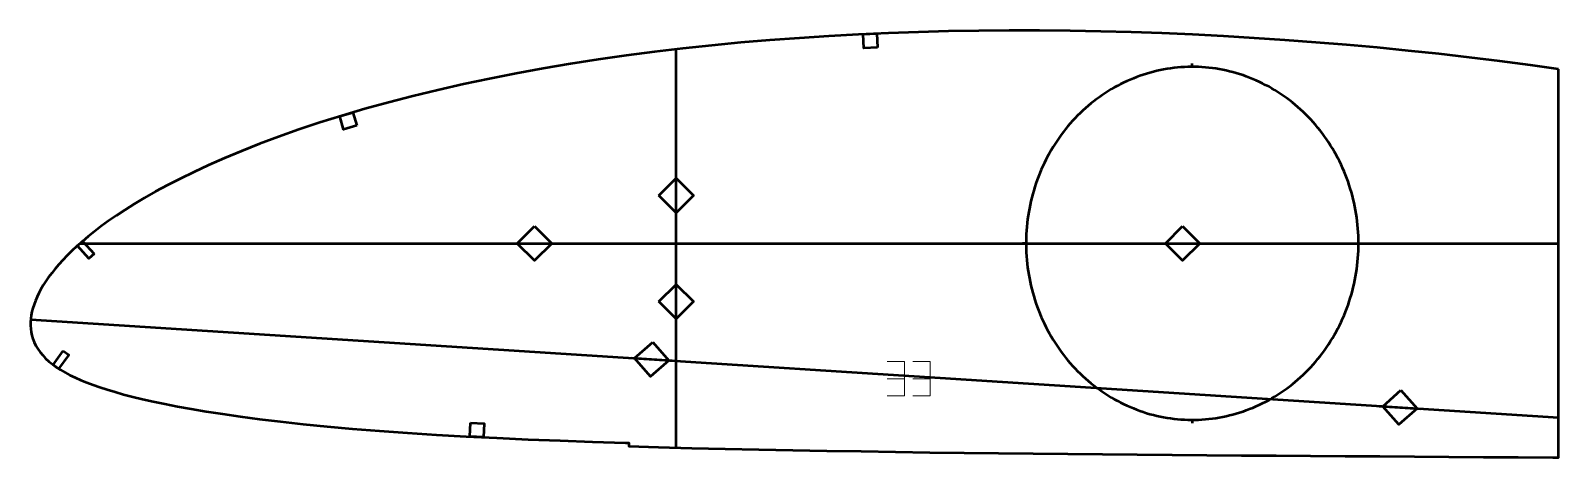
# Model space of a CAD drawing. Header units: metres. Extents: x 9 to 453, y 138 to 262.
import ezdxf

# ---------------------------------------------------------------- set-up
doc = ezdxf.new("R2010")
doc.units = ezdxf.units.M
doc.layers.add('Layer', color=1, linetype='Continuous', lineweight=50)
doc.layers.add('NumLabel', color=1, linetype='Continuous', lineweight=15)

msp = doc.modelspace()

# ---------------------------------------------------------------- linework, layer by layer
at = {"layer": 'Layer', "color": 7}
for p, q in [((196.93, 140.65), (196.93, 256.35)), ((196.93, 207.9), (196.93, 219.9)), ((23.72, 200), (453.33, 200)), ((149.77, 200), (161.77, 200)), ((338.1, 200), (350.1, 200)), ((196.93, 177.09), (196.93, 189.09)), ((9.39, 177.92), (453.33, 149.37)), ((183.84, 166.7), (195.81, 165.93)), ((401.27, 152.72), (413.24, 151.95))]:
    msp.add_line(p, q, dxfattribs=at)
at = {"layer": 'Layer'}
for p, q in [((346.93, 251.25), (346.93, 252.25)), ((298.63, 200), (297.63, 200)), ((395.23, 200), (396.23, 200)), ((346.93, 148.75), (346.93, 147.75))]:
    msp.add_line(p, q, dxfattribs=at)
for points in [[(453.33, 250.63), (445.2, 251.76), (436.33, 252.92), (427.43, 254), (418.53, 255.02), (409.61, 255.96), (400.68, 256.84), (391.75, 257.64), (382.8, 258.38), (373.86, 259.05), (364.91, 259.64), (355.97, 260.17), (347.03, 260.62), (338.11, 261), (329.19, 261.31), (320.3, 261.54), (311.41, 261.7), (302.55, 261.79), (293.71, 261.8), (284.9, 261.73), (276.11, 261.58), (267.36, 261.36), (258.64, 261.05), (249.96, 260.66), (241.32, 260.19), (232.73, 259.64), (224.18, 259.01), (215.7, 258.29), (207.27, 257.48), (198.9, 256.58), (190.61, 255.6), (182.39, 254.53), (174.25, 253.36), (166.21, 252.11), (158.26, 250.77), (150.41, 249.33), (142.69, 247.82), (135.1, 246.22), (127.67, 244.53), (120.4, 242.77), (113.31, 240.93), (106.44, 239.04), (99.79, 237.08), (93.39, 235.07), (87.25, 233.03), (81.4, 230.96), (75.85, 228.89), (70.61, 226.81), (65.68, 224.75), (61.07, 222.72), (56.77, 220.72), (52.78, 218.77), (49.08, 216.87), (45.65, 215.01), (42.48, 213.21), (39.55, 211.47), (36.84, 209.78), (34.33, 208.13), (32.02, 206.54), (29.88, 204.99), (27.89, 203.48), (26.06, 202.01), (24.37, 200.58), (22.8, 199.17), (21.35, 197.79), (19.99, 196.44), (18.73, 195.12), (17.56, 193.83), (16.47, 192.59), (15.46, 191.38), (14.55, 190.19), (13.73, 189.02), (12.99, 187.87), (12.33, 186.72), (11.74, 185.57), (11.21, 184.44), (10.75, 183.34), (10.35, 182.25), (10.01, 181.19), (9.74, 180.16), (9.54, 179.14), (9.41, 178.13), (9.33, 177.07), (9.32, 176.16), (9.37, 175.17), (9.49, 174.17), (9.69, 173.19), (9.97, 172.22), (10.36, 171.25), (10.84, 170.28), (11.43, 169.33), (12.1, 168.39), (12.86, 167.48), (13.71, 166.58), (14.65, 165.72), (15.68, 164.88), (16.81, 164.06), (18.04, 163.27), (19.36, 162.5), (20.77, 161.74), (22.28, 161), (23.9, 160.28), (25.63, 159.57), (27.48, 158.88), (29.47, 158.19), (31.6, 157.51), (33.89, 156.83), (36.35, 156.14), (39, 155.46), (41.87, 154.76), (44.97, 154.06), (48.34, 153.36), (52.01, 152.64), (56, 151.91), (60.36, 151.18), (65.11, 150.44), (70.28, 149.7), (75.9, 148.96), (81.98, 148.23), (88.52, 147.52), (95.51, 146.83), (102.92, 146.16), (110.71, 145.54), (118.84, 144.96), (127.27, 144.42), (135.95, 143.93), (144.86, 143.48), (153.95, 143.07), (163.22, 142.71), (172.65, 142.39), (182.21, 142.08), (183.22, 142.05), (183.19, 141.05), (191.82, 140.79), (201.49, 140.52), (211.19, 140.29), (220.96, 140.1), (230.83, 139.93), (240.76, 139.77), (250.72, 139.6), (260.69, 139.44), (270.65, 139.28), (280.6, 139.16), (290.6, 139.06), (300.64, 138.96), (310.73, 138.87), (320.83, 138.78), (330.94, 138.68), (341.05, 138.59), (351.14, 138.5), (361.2, 138.42), (371.25, 138.35), (381.31, 138.29), (391.35, 138.23), (401.4, 138.15), (411.45, 138.07), (421.5, 138), (431.55, 137.94), (441.62, 137.89), (451.67, 137.83), (453.33, 137.82), (453.33, 250.63)], [(255.45, 256.9), (251.45, 256.73), (251.27, 260.72), (255.27, 260.9), (255.45, 256.9)], [(395.23, 200), (395.22, 201.08), (395.19, 202.15), (395.13, 203.23), (395.06, 204.3), (394.96, 205.38), (394.85, 206.45), (394.71, 207.51), (394.55, 208.58), (394.37, 209.64), (394.17, 210.69), (393.95, 211.74), (393.7, 212.79), (393.44, 213.83), (393.16, 214.86), (392.85, 215.89), (392.53, 216.91), (392.18, 217.92), (391.82, 218.93), (391.43, 219.92), (391.03, 220.91), (390.6, 221.89), (390.16, 222.86), (389.7, 223.82), (389.22, 224.77), (388.72, 225.7), (388.2, 226.63), (387.66, 227.55), (387.11, 228.45), (386.54, 229.34), (385.95, 230.21), (385.34, 231.08), (384.72, 231.93), (384.07, 232.76), (383.42, 233.58), (382.74, 234.39), (382.06, 235.18), (381.35, 235.96), (380.63, 236.71), (379.9, 237.46), (379.15, 238.19), (378.38, 238.9), (377.61, 239.59), (376.82, 240.26), (376.01, 240.92), (375.2, 241.56), (374.37, 242.18), (373.53, 242.78), (372.67, 243.37), (371.81, 243.93), (370.93, 244.48), (370.05, 245), (369.15, 245.51), (368.24, 245.99), (367.33, 246.46), (366.4, 246.9), (365.47, 247.33), (364.53, 247.73), (363.58, 248.11), (362.62, 248.47), (361.66, 248.81), (360.69, 249.13), (359.72, 249.43), (358.73, 249.7), (357.75, 249.95), (356.76, 250.18), (355.76, 250.39), (354.76, 250.58), (353.76, 250.74), (352.75, 250.88), (351.74, 251), (350.73, 251.09), (349.72, 251.17), (348.7, 251.22), (347.69, 251.25), (346.67, 251.25), (345.66, 251.24), (344.65, 251.2), (343.63, 251.13), (342.62, 251.05), (341.61, 250.94), (340.6, 250.81), (339.6, 250.66), (338.6, 250.49), (337.6, 250.29), (336.61, 250.07), (335.62, 249.83), (334.63, 249.57), (333.65, 249.28), (332.68, 248.97), (331.71, 248.64), (330.75, 248.29), (329.8, 247.92), (328.86, 247.53), (327.92, 247.12), (326.99, 246.68), (326.07, 246.23), (325.16, 245.75), (324.26, 245.26), (323.37, 244.74), (322.49, 244.21), (321.62, 243.65), (320.76, 243.08), (319.91, 242.48), (319.07, 241.87), (318.25, 241.24), (317.44, 240.59), (316.64, 239.93), (315.86, 239.24), (315.09, 238.54), (314.33, 237.82), (313.59, 237.09), (312.86, 236.34), (312.15, 235.57), (311.46, 234.79), (310.77, 233.99), (310.11, 233.17), (309.46, 232.35), (308.83, 231.5), (308.21, 230.65), (307.61, 229.78), (307.03, 228.89), (306.47, 228), (305.92, 227.09), (305.4, 226.17), (304.89, 225.24), (304.4, 224.29), (303.93, 223.34), (303.47, 222.38), (303.04, 221.4), (302.63, 220.42), (302.23, 219.43), (301.86, 218.43), (301.5, 217.42), (301.17, 216.4), (300.85, 215.38), (300.56, 214.35), (300.28, 213.31), (300.03, 212.27), (299.8, 211.22), (299.59, 210.16), (299.4, 209.11), (299.23, 208.04), (299.08, 206.98), (298.95, 205.91), (298.84, 204.84), (298.76, 203.77), (298.69, 202.69), (298.65, 201.62), (298.63, 200.54), (298.63, 199.46), (298.65, 198.38), (298.69, 197.31), (298.76, 196.23), (298.84, 195.16), (298.95, 194.09), (299.08, 193.02), (299.23, 191.96), (299.4, 190.89), (299.59, 189.84), (299.8, 188.78), (300.03, 187.73), (300.28, 186.69), (300.56, 185.65), (300.85, 184.62), (301.17, 183.6), (301.5, 182.58), (301.86, 181.57), (302.23, 180.57), (302.63, 179.58), (303.04, 178.6), (303.47, 177.62), (303.93, 176.66), (304.4, 175.71), (304.89, 174.76), (305.4, 173.83), (305.92, 172.91), (306.47, 172), (307.03, 171.11), (307.61, 170.22), (308.21, 169.35), (308.83, 168.5), (309.46, 167.65), (310.11, 166.83), (310.77, 166.01), (311.46, 165.21), (312.15, 164.43), (312.86, 163.66), (313.59, 162.91), (314.33, 162.18), (315.09, 161.46), (315.86, 160.76), (316.64, 160.07), (317.44, 159.41), (318.25, 158.76), (319.07, 158.13), (319.91, 157.52), (320.76, 156.92), (321.62, 156.35), (322.49, 155.79), (323.37, 155.26), (324.26, 154.74), (325.16, 154.25), (326.07, 153.77), (326.99, 153.32), (327.92, 152.88), (328.86, 152.47), (329.8, 152.08), (330.75, 151.71), (331.71, 151.36), (332.68, 151.03), (333.65, 150.72), (334.63, 150.43), (335.62, 150.17), (336.61, 149.93), (337.6, 149.71), (338.6, 149.51), (339.6, 149.34), (340.6, 149.19), (341.61, 149.06), (342.62, 148.95), (343.63, 148.87), (344.65, 148.8), (345.66, 148.76), (346.67, 148.75), (347.69, 148.75), (348.7, 148.78), (349.72, 148.83), (350.73, 148.91), (351.74, 149), (352.75, 149.12), (353.76, 149.26), (354.76, 149.42), (355.76, 149.61), (356.76, 149.82), (357.75, 150.05), (358.73, 150.3), (359.72, 150.57), (360.69, 150.87), (361.66, 151.19), (362.62, 151.53), (363.58, 151.89), (364.53, 152.27), (365.47, 152.67), (366.4, 153.1), (367.33, 153.54), (368.24, 154.01), (369.15, 154.49), (370.05, 155), (370.93, 155.52), (371.81, 156.07), (372.67, 156.63), (373.53, 157.22), (374.37, 157.82), (375.2, 158.44), (376.01, 159.08), (376.82, 159.74), (377.61, 160.41), (378.38, 161.1), (379.15, 161.81), (379.9, 162.54), (380.63, 163.29), (381.35, 164.04), (382.06, 164.82), (382.74, 165.61), (383.42, 166.42), (384.07, 167.24), (384.72, 168.07), (385.34, 168.92), (385.95, 169.79), (386.54, 170.66), (387.11, 171.55), (387.66, 172.45), (388.2, 173.37), (388.72, 174.3), (389.22, 175.23), (389.7, 176.18), (390.16, 177.14), (390.6, 178.11), (391.03, 179.09), (391.43, 180.08), (391.82, 181.07), (392.18, 182.08), (392.53, 183.09), (392.85, 184.11), (393.16, 185.14), (393.44, 186.17), (393.7, 187.21), (393.95, 188.26), (394.17, 189.31), (394.37, 190.36), (394.55, 191.42), (394.71, 192.49), (394.85, 193.55), (394.96, 194.62), (395.06, 195.7), (395.13, 196.77), (395.19, 197.85), (395.22, 198.92), (395.23, 200)], [(104.13, 234.18), (100.29, 233.05), (99.16, 236.89), (103, 238.02), (104.13, 234.18)], [(191.93, 213.9), (196.93, 218.9), (201.93, 213.9), (196.93, 208.9), (191.93, 213.9)], [(155.77, 205), (160.77, 200), (155.77, 195), (150.77, 200), (155.77, 205)], [(344.1, 205), (349.1, 200), (344.1, 195), (339.1, 200), (344.1, 205)], [(27.79, 196.93), (26.3, 195.59), (22.96, 199.31), (24.45, 200.65), (27.79, 196.93)], [(191.93, 183.09), (196.93, 188.09), (201.93, 183.09), (196.93, 178.09), (191.93, 183.09)], [(18.79, 168.81), (20.41, 167.64), (17.49, 163.58), (15.87, 164.75), (18.79, 168.81)], [(190.14, 171.31), (194.81, 166), (189.5, 161.33), (184.83, 166.64), (190.14, 171.31)], [(407.57, 157.32), (412.24, 152.01), (406.93, 147.34), (402.26, 152.65), (407.57, 157.32)], [(137.14, 147.87), (141.14, 147.67), (140.94, 143.68), (136.94, 143.88), (137.14, 147.87)]]:
    msp.add_lwpolyline(points, close=True, dxfattribs=at)
at = {"layer": 'NumLabel', "color": 1}
for points in [[(258.26, 165.67), (263.26, 165.67), (263.26, 160.67), (258.26, 160.67), (263.26, 160.67), (263.26, 155.67), (258.26, 155.67)], [(265.76, 165.67), (270.76, 165.67), (270.76, 160.67), (265.76, 160.67), (270.76, 160.67), (270.76, 155.67), (265.76, 155.67)]]:
    msp.add_lwpolyline(points, dxfattribs=at)

doc.saveas('drawing.dxf')
